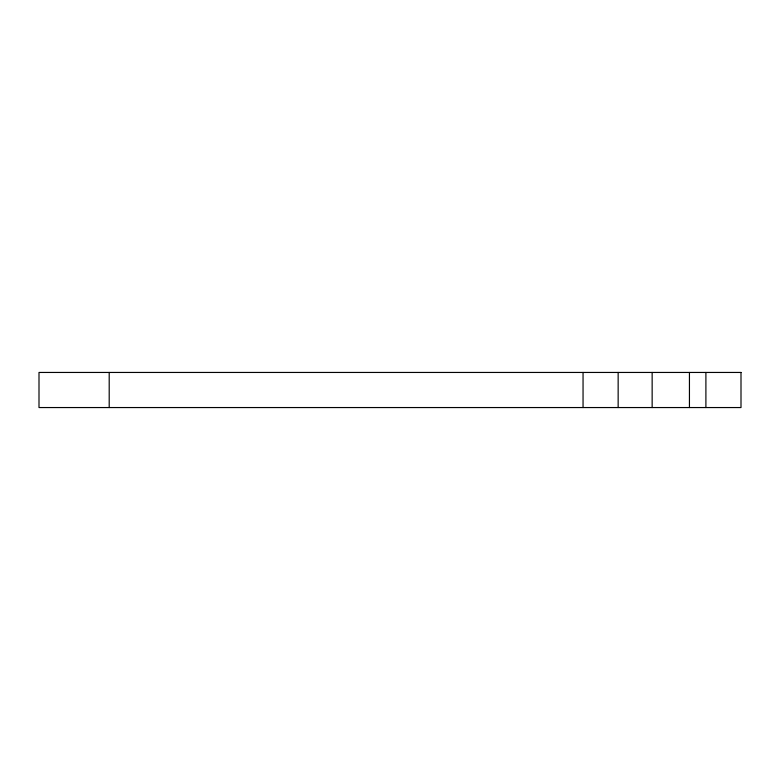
<?xml version="1.0" encoding="UTF-8"?>
<svg xmlns="http://www.w3.org/2000/svg" width="780" height="780" viewBox="0 0 780 780"><rect width="100%" height="100%" fill="white"/><g stroke="black" fill="none" stroke-linecap="round" stroke-linejoin="round"><path stroke-width="1.17" d="M705.9 372.45L705.9 407.55M689.442 372.45L689.442 407.55M652.148 372.45L652.148 407.55M618.15 372.45L618.15 407.55M583.05 372.45L583.05 407.55M109.2 372.45L109.2 407.55M741 372.45L39 372.45L39 407.55L741 407.55L741 372.45"/></g></svg>
